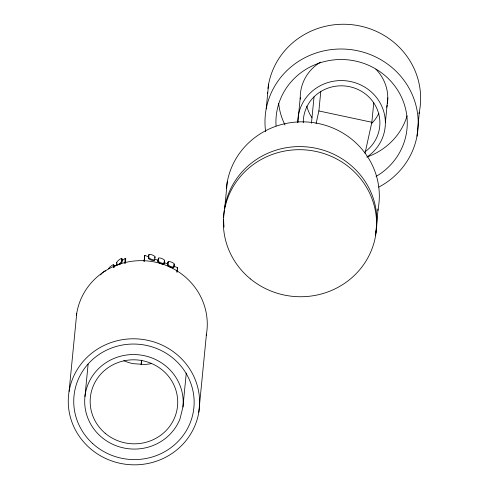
<?xml version="1.0" encoding="UTF-8"?>
<svg xmlns="http://www.w3.org/2000/svg" width="489" height="489" viewBox="0 0 489 489"><rect width="100%" height="100%" fill="white"/><g stroke="black" fill="none" stroke-linecap="round" stroke-linejoin="round"><path stroke-width="0.73" d="M69.083 391.383L76.749 313.241M84.945 396.597L88.13 364.122M113.46 267.477L113.717 264.879A3.282 0.666 -40.1 0 0 111.26 265.918A3.282 0.666 -40.1 0 0 108.619 268.816M114.078 267.483L114.267 265.533L113.717 264.879M116.669 262.593L116.413 265.197A3.282 0.666 -40.1 0 0 118.87 264.158A3.282 0.666 -40.1 0 0 121.51 261.26L121.761 258.657A3.282 0.666 -40.1 0 0 119.31 259.696A3.282 0.666 -40.1 0 0 116.669 262.593L117.219 263.253M119.426 264.812A3.282 0.666 -40.1 0 0 122.061 261.915L122.317 259.317L121.761 258.657M124.726 263.534L125.245 258.253L122.226 260.588M125.367 263.333L125.795 258.907L125.245 258.253M143.986 261.322L144.805 255.38L149.072 256.976M144.212 261.413L144.805 255.38M148.356 258.051L148.925 254.671A3.282 0.899 21.7 0 1 152.085 254.891A3.282 0.899 21.7 0 1 155.062 256.963L154.493 260.35A3.282 0.899 21.7 0 1 151.333 260.13A3.282 0.899 21.7 0 1 148.356 258.051L148.925 254.671M141.07 364.77L141.37 361.75M141.327 364.556L141.761 360.13M157.892 261.615L158.454 258.235A3.282 0.899 21.7 0 1 161.614 258.455A3.282 0.899 21.7 0 1 164.591 260.527L164.029 263.907A3.282 0.899 21.7 0 1 160.869 263.693A3.282 0.899 21.7 0 1 157.892 261.615L158.454 258.235M164.09 263.259L164.28 261.309A3.282 0.899 21.7 0 0 164.2 261.028M167.586 265.24L168.155 261.859A3.282 0.899 21.7 0 1 171.309 262.073A3.282 0.899 21.7 0 1 174.292 264.152L173.723 267.532A3.282 0.899 21.7 0 1 170.563 267.312A3.282 0.899 21.7 0 1 167.586 265.24L168.155 261.859M173.723 267.532L174.292 264.152M176.859 272.08L177.073 269.867M177.085 272.135L177.531 267.611L173.974 266.279M182.941 407.031A49.273 47.244 5.6 0 0 117.8 357.031A49.273 47.244 5.6 0 0 98.589 434.446A49.273 47.244 5.6 0 0 179.964 419.012L182.941 407.031L186.272 373.052M198.797 412.251A65.703 62.995 5.6 0 0 110.471 342.771A65.703 62.995 5.6 0 0 92.555 450.424A65.703 62.995 5.6 0 0 198.797 412.251L206.462 334.109M224.879 206.45L227.306 181.688M266.193 108.864L268.626 84.102M300.24 97.708L297.807 122.513A43.802 41.999 5.6 0 1 361.554 85.343A43.802 41.999 5.6 0 1 366.933 157.036M311.444 123.271L314.036 96.834M316.114 123.485L318.877 110.954L320.802 91.315M365.032 153.216L371.854 122.268L373.779 102.623M385.375 122.641L387.808 97.831M375.68 233.785L378.107 209.023M416.995 136.199L419.421 111.437A76.651 73.497 5.6 0 0 355.381 25.147A76.651 73.497 5.6 0 0 267.941 88.466M154.75 257.746L155.062 256.963M177.22 268.394L177.531 267.611M113.772 267.116L116.792 264.787M318.877 110.954L371.854 122.268M154.762 259.103L158.32 260.429M164.011 262.556L168.283 264.152M121.51 261.26L122.061 261.915M76.418 315.448A65.703 62.995 5.6 0 1 151.559 261.462A65.703 62.995 5.6 0 1 206.199 335.57M265.649 131.688A76.651 73.497 5.6 0 1 322.092 51.278A76.651 73.497 5.6 0 1 412.704 95.697A76.651 73.497 5.6 0 1 378.737 187.128M387.19 105.135A43.802 41.999 5.6 0 1 386.75 107.293M300.277 99.163A43.802 41.999 5.6 0 1 320.582 62.103M375.839 69.157A43.802 41.999 5.6 0 1 387.422 103.68M378.877 113.307A38.325 36.748 5.6 0 1 371.512 123.589M311.951 117.629A38.325 36.748 5.6 0 1 306.774 106.076M303.284 122.818A38.325 36.748 5.6 0 1 358.205 89.585A38.325 36.748 5.6 0 1 365.051 151.828M276.047 125.942A65.703 62.995 5.6 0 1 326.909 60.991A65.703 62.995 5.6 0 1 402.368 99.12A65.703 62.995 5.6 0 1 376.041 176.462M407.099 115.832A65.703 62.995 5.6 0 1 367.037 156.975M285.032 125.007A65.703 62.995 5.6 0 1 278.663 103.411M419.287 112.158A76.651 73.497 5.6 0 1 418.981 113.595M267.489 93.65A76.651 73.497 5.6 0 1 267.581 92.164M226.383 188.271A76.651 73.497 5.6 0 1 313.669 122.678A76.651 73.497 5.6 0 1 377.82 210.466M224.506 208.62A76.651 73.497 5.6 0 1 313.528 147.806A76.651 73.497 5.6 0 1 375.393 235.227M224.06 227.079A76.651 73.497 5.6 0 1 223.656 219.714M223.687 217.483A76.651 73.497 5.6 0 1 224.292 210.087M100.703 274.934A3.282 0.666 -40.1 0 1 103.344 272.037A3.282 0.666 -40.1 0 1 105.801 270.992M122.018 259.115A3.282 0.666 -40.1 0 1 122.317 259.317M113.589 265.454A3.282 0.666 -40.1 0 1 114.267 265.533M148.613 255.454A3.282 0.899 21.7 0 1 148.742 255.252M154.805 259.567A3.282 0.899 21.7 0 1 151.645 259.347A3.282 0.899 21.7 0 1 148.668 257.269M167.843 262.642A3.282 0.899 21.7 0 1 167.965 262.44M173.895 264.653A3.282 0.899 21.7 0 1 173.974 264.934M174.035 266.749A3.282 0.899 21.7 0 1 170.875 266.529A3.282 0.899 21.7 0 1 167.898 264.457M158.143 259.017A3.282 0.899 21.7 0 1 158.601 258.705M164.341 263.125A3.282 0.899 21.7 0 1 161.181 262.911A3.282 0.899 21.7 0 1 158.204 260.833M151.517 363.547A43.802 41.999 5.6 0 1 144.72 364.458L133.308 363.688A43.802 41.999 5.6 0 1 123.845 360.735M92.598 443.486A60.226 57.745 5.6 0 0 192.513 415.632A60.226 57.745 5.6 0 0 116.712 346.328A60.226 57.745 5.6 0 0 92.598 443.486M250.472 278.944A76.651 73.497 5.6 0 0 375.375 236.884A76.651 73.497 5.6 0 0 274.078 153.815A76.651 73.497 5.6 0 0 250.472 278.944M105.178 433.266A43.802 41.999 5.6 0 0 176.908 410.222A43.802 41.999 5.6 0 0 119.738 361.964A43.802 41.999 5.6 0 0 105.178 433.266"/></g></svg>
